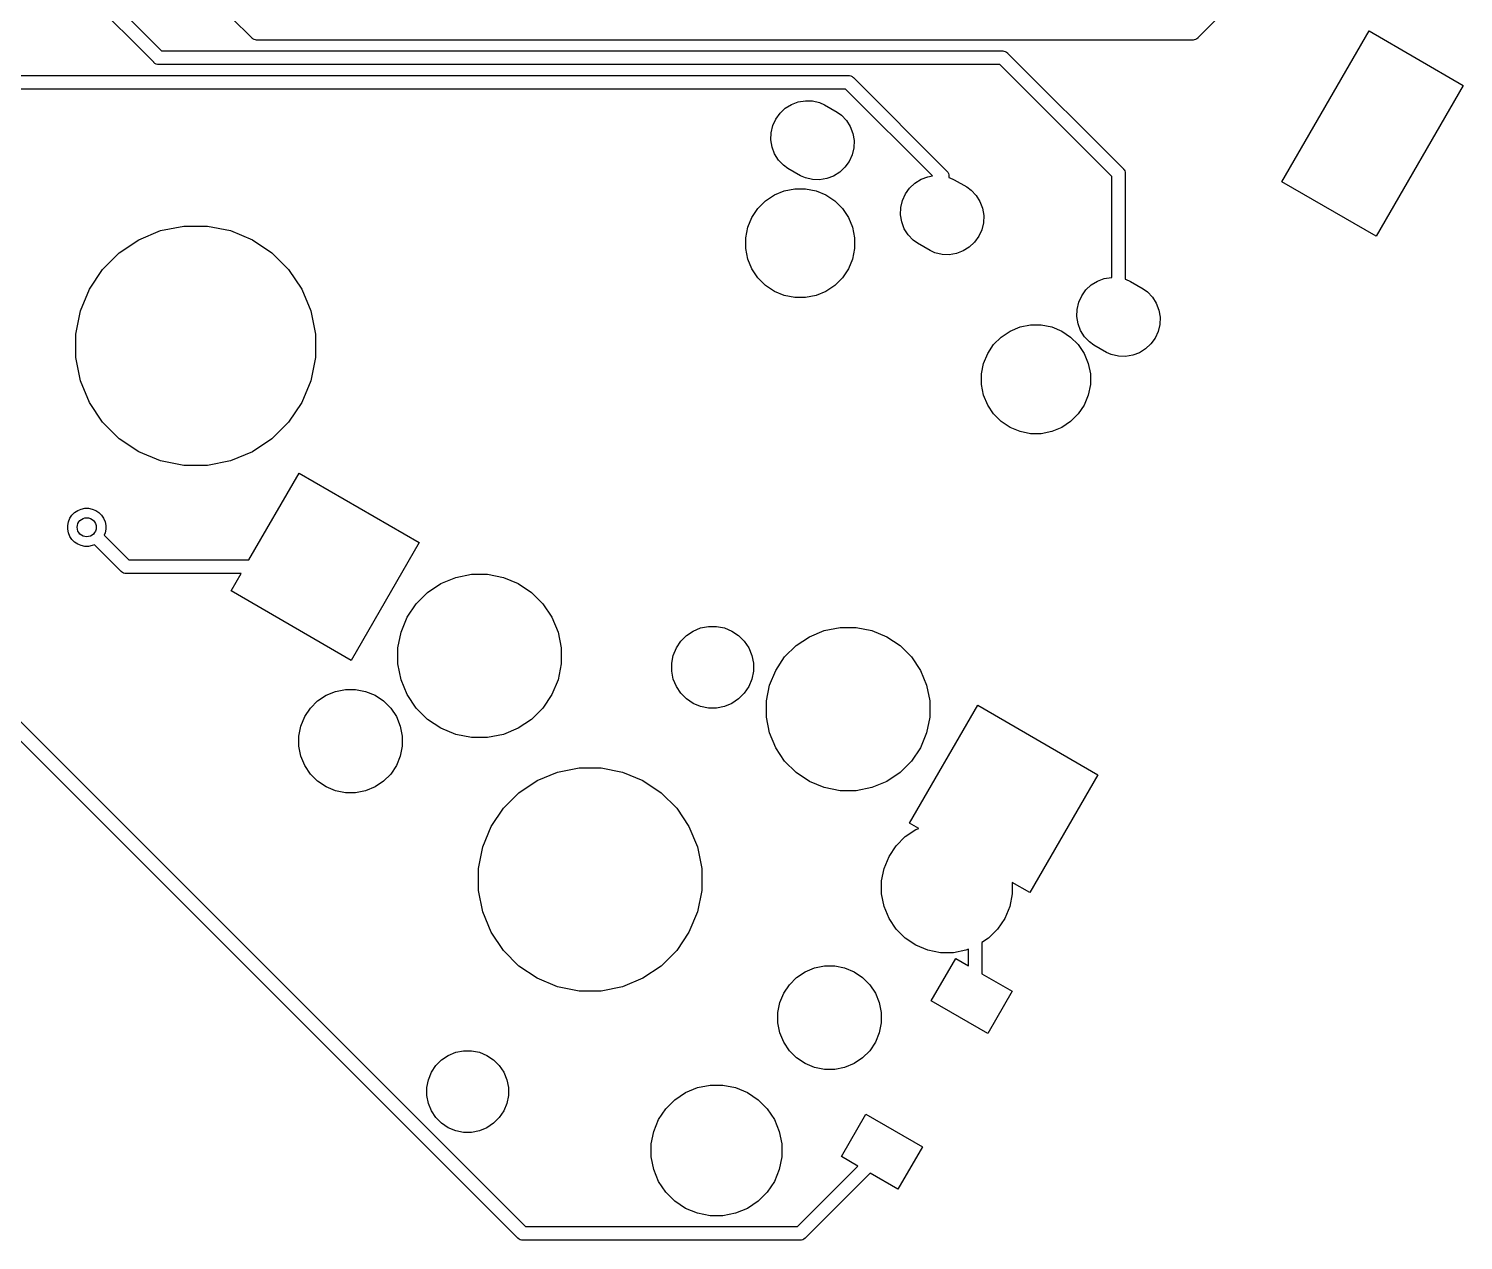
# Model space of a CAD drawing. Extents: x 70 to 347, y -163 to -55.
# Drawn here: x 315.99 to 342.34, y -163.03 to -140.78 of the extents above; entities that cross this region are included whole.
import ezdxf

# ---------------------------------------------------------------- set-up
doc = ezdxf.new("R2010")
doc.units = 0
doc.layers.add('BLACK', color=7, linetype='CONTINUOUS')

msp = doc.modelspace()

# ---------------------------------------------------------------- linework, layer by layer
at = {"layer": 'BLACK', "linetype": 'CONTINUOUS'}
for p, q in [((340.873, -137.538), (337.465, -140.945)), ((318.284, -141.395), (316.525, -139.636)), ((316.734, -139.492), (318.428, -141.186)), ((320.084, -140.945), (318.938, -139.799)), ((320.088, -140.95), (320.084, -140.945)), ((320.092, -140.954), (320.088, -140.95)), ((320.107, -140.966), (320.092, -140.954)), ((320.092, -140.954), (320.092, -140.954)), ((320.128, -140.977), (320.107, -140.966)), ((320.152, -140.984), (320.128, -140.977)), ((337.42, -140.977), (337.397, -140.984)), ((337.442, -140.966), (337.42, -140.977)), ((337.461, -140.95), (337.442, -140.966)), ((337.465, -140.945), (337.461, -140.95)), ((339.007, -143.591), (340.607, -140.82)), ((340.607, -140.82), (342.339, -141.82)), ((318.428, -141.186), (333.87, -141.186)), ((320.17, -140.986), (320.152, -140.984)), ((320.176, -140.987), (320.17, -140.986)), ((320.17, -140.986), (320.17, -140.986)), ((320.183, -140.986), (320.176, -140.987)), ((337.366, -140.986), (320.183, -140.986)), ((333.87, -141.186), (333.876, -141.186)), ((333.876, -141.186), (333.883, -141.186)), ((333.883, -141.186), (333.883, -141.186)), ((333.883, -141.186), (333.901, -141.188)), ((333.901, -141.188), (333.924, -141.195)), ((333.924, -141.195), (333.946, -141.207)), ((333.946, -141.207), (333.965, -141.222)), ((333.965, -141.222), (333.969, -141.227)), ((333.969, -141.227), (336.089, -143.347)), ((337.372, -140.987), (337.366, -140.986)), ((337.379, -140.986), (337.372, -140.987)), ((337.397, -140.984), (337.379, -140.986)), ((337.379, -140.986), (337.379, -140.986)), ((318.288, -141.4), (318.284, -141.395)), ((318.292, -141.404), (318.288, -141.4)), ((318.307, -141.416), (318.292, -141.404)), ((318.292, -141.404), (318.292, -141.404)), ((318.328, -141.427), (318.307, -141.416)), ((318.352, -141.434), (318.328, -141.427)), ((318.37, -141.436), (318.352, -141.434)), ((318.376, -141.437), (318.37, -141.436)), ((318.37, -141.436), (318.37, -141.436)), ((318.383, -141.436), (318.376, -141.437)), ((333.825, -141.436), (318.383, -141.436)), ((335.88, -143.491), (333.825, -141.436)), ((315.628, -141.636), (331.036, -141.636)), ((331.036, -141.636), (331.042, -141.636)), ((331.042, -141.636), (331.048, -141.636)), ((331.048, -141.636), (331.048, -141.636)), ((331.048, -141.636), (331.067, -141.638)), ((331.067, -141.638), (331.09, -141.645)), ((331.09, -141.645), (331.112, -141.657)), ((331.112, -141.657), (331.131, -141.672)), ((331.131, -141.672), (331.135, -141.677)), ((331.135, -141.677), (332.85, -143.392)), ((330.99, -141.886), (315.583, -141.886)), ((332.587, -143.483), (330.99, -141.886)), ((342.339, -141.82), (340.739, -144.591)), ((329.788, -142.33), (329.885, -142.239)), ((329.885, -142.239), (329.998, -142.169)), ((329.998, -142.169), (330.122, -142.122)), ((330.122, -142.122), (330.253, -142.1)), ((330.253, -142.1), (330.386, -142.105)), ((330.386, -142.105), (330.516, -142.135)), ((330.516, -142.135), (330.606, -142.176)), ((330.606, -142.176), (330.837, -142.309)), ((329.625, -142.689), (329.655, -142.559)), ((329.655, -142.559), (329.71, -142.438)), ((329.71, -142.438), (329.788, -142.33)), ((330.837, -142.309), (330.918, -142.367)), ((330.918, -142.367), (331.009, -142.464)), ((331.009, -142.464), (331.079, -142.577)), ((329.621, -142.822), (329.625, -142.689)), ((329.642, -142.953), (329.621, -142.822)), ((331.079, -142.577), (331.126, -142.702)), ((331.126, -142.702), (331.148, -142.833)), ((329.689, -143.077), (329.642, -142.953)), ((329.759, -143.19), (329.689, -143.077)), ((331.143, -142.966), (331.113, -143.095)), ((331.148, -142.833), (331.143, -142.966)), ((329.85, -143.287), (329.759, -143.19)), ((329.931, -143.345), (329.85, -143.287)), ((330.162, -143.478), (329.931, -143.345)), ((330.981, -143.324), (330.884, -143.415)), ((331.058, -143.216), (330.981, -143.324)), ((331.113, -143.095), (331.058, -143.216)), ((336.089, -143.347), (336.093, -143.351)), ((336.093, -143.351), (336.097, -143.355)), ((330.253, -143.52), (330.162, -143.478)), ((330.382, -143.55), (330.253, -143.52)), ((330.515, -143.554), (330.382, -143.55)), ((330.646, -143.532), (330.515, -143.554)), ((330.771, -143.486), (330.646, -143.532)), ((330.884, -143.415), (330.771, -143.486)), ((332.169, -143.705), (332.266, -143.614)), ((332.266, -143.614), (332.379, -143.544)), ((332.379, -143.544), (332.504, -143.497)), ((332.504, -143.497), (332.587, -143.483)), ((332.85, -143.392), (332.854, -143.396)), ((332.854, -143.396), (332.858, -143.401)), ((332.858, -143.401), (332.858, -143.401)), ((332.858, -143.401), (332.868, -143.413)), ((332.868, -143.413), (332.87, -143.415)), ((332.87, -143.415), (332.882, -143.437)), ((332.882, -143.437), (332.889, -143.46)), ((332.889, -143.46), (332.891, -143.479)), ((332.891, -143.479), (332.891, -143.479)), ((332.891, -143.479), (332.891, -143.485)), ((332.891, -143.485), (332.891, -143.491)), ((332.891, -143.491), (332.891, -143.509)), ((332.891, -143.509), (332.897, -143.51)), ((332.897, -143.51), (332.988, -143.551)), ((332.988, -143.551), (333.218, -143.684)), ((335.88, -145.346), (335.88, -143.491)), ((336.097, -143.355), (336.097, -143.355)), ((336.097, -143.355), (336.104, -143.363)), ((336.104, -143.363), (336.109, -143.37)), ((336.109, -143.37), (336.121, -143.391)), ((336.121, -143.391), (336.128, -143.415)), ((336.128, -143.415), (336.13, -143.433)), ((336.13, -143.433), (336.13, -143.433)), ((336.13, -143.433), (336.13, -143.439)), ((336.13, -143.439), (336.13, -143.446)), ((336.13, -143.446), (336.13, -145.379)), ((340.739, -144.591), (339.007, -143.591)), ((329.521, -143.941), (329.685, -143.832)), ((329.685, -143.832), (329.867, -143.756)), ((329.867, -143.756), (330.06, -143.718)), ((330.06, -143.718), (330.257, -143.718)), ((330.257, -143.718), (330.45, -143.756)), ((330.45, -143.756), (330.632, -143.832)), ((330.632, -143.832), (330.796, -143.941)), ((332.037, -143.934), (332.092, -143.813)), ((332.092, -143.813), (332.169, -143.705)), ((333.218, -143.684), (333.299, -143.742)), ((333.299, -143.742), (333.39, -143.839)), ((333.39, -143.839), (333.461, -143.952)), ((329.272, -144.244), (329.382, -144.08)), ((329.382, -144.08), (329.521, -143.941)), ((330.796, -143.941), (330.935, -144.08)), ((330.935, -144.08), (331.045, -144.244)), ((332.002, -144.197), (332.007, -144.064)), ((332.007, -144.064), (332.037, -143.934)), ((333.461, -143.952), (333.507, -144.077)), ((333.507, -144.077), (333.529, -144.208)), ((318.411, -144.487), (318.836, -144.402)), ((318.836, -144.402), (319.27, -144.402)), ((319.27, -144.402), (319.695, -144.487)), ((329.197, -144.426), (329.272, -144.244)), ((331.045, -144.244), (331.12, -144.426)), ((332.024, -144.328), (332.002, -144.197)), ((332.071, -144.452), (332.024, -144.328)), ((333.525, -144.341), (333.495, -144.47)), ((333.529, -144.208), (333.525, -144.341)), ((317.65, -144.894), (318.011, -144.653)), ((318.011, -144.653), (318.411, -144.487)), ((319.695, -144.487), (320.095, -144.653)), ((320.095, -144.653), (320.455, -144.894)), ((329.159, -144.619), (329.197, -144.426)), ((329.159, -144.816), (329.159, -144.619)), ((331.12, -144.426), (331.159, -144.619)), ((331.159, -144.619), (331.159, -144.816)), ((332.141, -144.565), (332.071, -144.452)), ((332.232, -144.662), (332.141, -144.565)), ((332.313, -144.72), (332.232, -144.662)), ((333.44, -144.591), (333.362, -144.699)), ((333.495, -144.47), (333.44, -144.591)), ((317.344, -145.2), (317.65, -144.894)), ((320.455, -144.894), (320.762, -145.2)), ((329.197, -145.01), (329.159, -144.816)), ((331.159, -144.816), (331.12, -145.01)), ((332.543, -144.853), (332.313, -144.72)), ((332.634, -144.895), (332.543, -144.853)), ((332.764, -144.925), (332.634, -144.895)), ((332.897, -144.929), (332.764, -144.925)), ((333.028, -144.907), (332.897, -144.929)), ((333.152, -144.861), (333.028, -144.907)), ((333.265, -144.79), (333.152, -144.861)), ((333.362, -144.699), (333.265, -144.79)), ((329.272, -145.191), (329.197, -145.01)), ((329.382, -145.355), (329.272, -145.191)), ((331.045, -145.191), (330.935, -145.355)), ((331.12, -145.01), (331.045, -145.191)), ((317.103, -145.56), (317.344, -145.2)), ((320.762, -145.2), (321.002, -145.56)), ((329.521, -145.495), (329.382, -145.355)), ((330.935, -145.355), (330.796, -145.495)), ((335.505, -145.484), (335.618, -145.414)), ((335.618, -145.414), (335.742, -145.367)), ((335.742, -145.367), (335.874, -145.345)), ((335.874, -145.345), (335.88, -145.346)), ((336.13, -145.379), (336.136, -145.38)), ((336.136, -145.38), (336.227, -145.421)), ((336.227, -145.421), (336.457, -145.554)), ((316.937, -145.961), (317.103, -145.56)), ((321.002, -145.56), (321.168, -145.961)), ((329.685, -145.604), (329.521, -145.495)), ((329.867, -145.679), (329.685, -145.604)), ((330.06, -145.718), (329.867, -145.679)), ((330.257, -145.718), (330.06, -145.718)), ((330.45, -145.679), (330.257, -145.718)), ((330.632, -145.604), (330.45, -145.679)), ((330.796, -145.495), (330.632, -145.604)), ((335.276, -145.804), (335.331, -145.683)), ((335.331, -145.683), (335.408, -145.575)), ((335.408, -145.575), (335.505, -145.484)), ((336.457, -145.554), (336.538, -145.612)), ((336.538, -145.612), (336.629, -145.709)), ((336.629, -145.709), (336.7, -145.822)), ((316.853, -146.386), (316.937, -145.961)), ((321.168, -145.961), (321.253, -146.386)), ((335.241, -146.067), (335.246, -145.934)), ((335.246, -145.934), (335.276, -145.804)), ((336.7, -145.822), (336.746, -145.947)), ((336.746, -145.947), (336.768, -146.078)), ((334.197, -146.256), (334.39, -146.218)), ((334.39, -146.218), (334.587, -146.218)), ((334.587, -146.218), (334.78, -146.256)), ((335.263, -146.198), (335.241, -146.067)), ((335.31, -146.322), (335.263, -146.198)), ((336.764, -146.211), (336.733, -146.34)), ((336.768, -146.078), (336.764, -146.211)), ((316.853, -146.819), (316.853, -146.386)), ((321.253, -146.386), (321.253, -146.819)), ((333.712, -146.58), (333.851, -146.441)), ((333.851, -146.441), (334.015, -146.332)), ((334.015, -146.332), (334.197, -146.256)), ((334.78, -146.256), (334.962, -146.332)), ((334.962, -146.332), (335.126, -146.441)), ((335.126, -146.441), (335.265, -146.58)), ((335.38, -146.435), (335.31, -146.322)), ((335.471, -146.532), (335.38, -146.435)), ((336.679, -146.461), (336.601, -146.569)), ((336.733, -146.34), (336.679, -146.461)), ((333.527, -146.926), (333.603, -146.744)), ((333.603, -146.744), (333.712, -146.58)), ((335.265, -146.58), (335.375, -146.744)), ((335.375, -146.744), (335.45, -146.926)), ((335.552, -146.59), (335.471, -146.532)), ((335.782, -146.723), (335.552, -146.59)), ((335.873, -146.765), (335.782, -146.723)), ((336.003, -146.795), (335.873, -146.765)), ((336.267, -146.777), (336.136, -146.799)), ((336.391, -146.731), (336.267, -146.777)), ((336.504, -146.66), (336.391, -146.731)), ((336.601, -146.569), (336.504, -146.66)), ((316.937, -147.244), (316.853, -146.819)), ((321.253, -146.819), (321.168, -147.244)), ((333.489, -147.119), (333.527, -146.926)), ((335.45, -146.926), (335.489, -147.119)), ((336.136, -146.799), (336.003, -146.795)), ((317.103, -147.645), (316.937, -147.244)), ((321.168, -147.244), (321.002, -147.645)), ((333.489, -147.316), (333.489, -147.119)), ((335.489, -147.119), (335.489, -147.316)), ((333.527, -147.51), (333.489, -147.316)), ((333.603, -147.691), (333.527, -147.51)), ((335.45, -147.51), (335.375, -147.691)), ((335.489, -147.316), (335.45, -147.51)), ((317.344, -148.005), (317.103, -147.645)), ((321.002, -147.645), (320.762, -148.005)), ((333.712, -147.855), (333.603, -147.691)), ((335.375, -147.691), (335.265, -147.855)), ((317.65, -148.311), (317.344, -148.005)), ((320.762, -148.005), (320.455, -148.311)), ((333.851, -147.995), (333.712, -147.855)), ((334.015, -148.104), (333.851, -147.995)), ((335.126, -147.995), (334.962, -148.104)), ((335.265, -147.855), (335.126, -147.995)), ((318.011, -148.552), (317.65, -148.311)), ((320.455, -148.311), (320.095, -148.552)), ((334.197, -148.179), (334.015, -148.104)), ((334.39, -148.218), (334.197, -148.179)), ((334.587, -148.218), (334.39, -148.218)), ((334.78, -148.179), (334.587, -148.218)), ((334.962, -148.104), (334.78, -148.179)), ((318.411, -148.718), (318.011, -148.552)), ((320.095, -148.552), (319.695, -148.718)), ((318.836, -148.802), (318.411, -148.718)), ((319.27, -148.802), (318.836, -148.802)), ((319.695, -148.718), (319.27, -148.802)), ((320.033, -150.536), (320.954, -148.941)), ((320.954, -148.941), (323.162, -150.216)), ((316.781, -149.713), (316.829, -149.664)), ((316.829, -149.664), (316.887, -149.626)), ((316.887, -149.626), (316.951, -149.6)), ((316.951, -149.6), (317.018, -149.586)), ((317.018, -149.586), (317.087, -149.586)), ((317.087, -149.586), (317.155, -149.6)), ((317.155, -149.6), (317.218, -149.626)), ((317.218, -149.626), (317.276, -149.664)), ((317.276, -149.664), (317.324, -149.713)), ((316.703, -149.902), (316.716, -149.834)), ((316.703, -149.971), (316.703, -149.902)), ((316.716, -149.834), (316.742, -149.77)), ((316.742, -149.77), (316.781, -149.713)), ((317.324, -149.713), (317.363, -149.77)), ((317.363, -149.77), (317.389, -149.834)), ((317.389, -149.834), (317.403, -149.902)), ((317.403, -149.902), (317.403, -149.971)), ((316.716, -150.038), (316.703, -149.971)), ((316.742, -150.102), (316.716, -150.038)), ((316.781, -150.159), (316.742, -150.102)), ((316.829, -150.208), (316.781, -150.159)), ((317.389, -150.038), (317.372, -150.079)), ((317.372, -150.079), (317.829, -150.536)), ((317.403, -149.971), (317.389, -150.038)), ((316.887, -150.246), (316.829, -150.208)), ((316.951, -150.273), (316.887, -150.246)), ((317.018, -150.286), (316.951, -150.273)), ((317.087, -150.286), (317.018, -150.286)), ((317.155, -150.273), (317.087, -150.286)), ((317.195, -150.256), (317.155, -150.273)), ((317.685, -150.745), (317.195, -150.256)), ((323.162, -150.216), (321.912, -152.381)), ((317.829, -150.536), (320.033, -150.536)), ((317.689, -150.75), (317.685, -150.745)), ((317.694, -150.754), (317.689, -150.75)), ((317.708, -150.766), (317.694, -150.754)), ((317.694, -150.754), (317.694, -150.754)), ((317.727, -150.776), (317.708, -150.766)), ((317.73, -150.777), (317.727, -150.776)), ((317.753, -150.784), (317.73, -150.777)), ((317.771, -150.786), (317.753, -150.784)), ((317.778, -150.787), (317.771, -150.786)), ((317.771, -150.786), (317.771, -150.786)), ((317.784, -150.786), (317.778, -150.787)), ((319.888, -150.786), (317.784, -150.786)), ((319.704, -151.106), (319.888, -150.786)), ((323.313, -151.134), (323.559, -150.969)), ((323.559, -150.969), (323.832, -150.856)), ((323.832, -150.856), (324.121, -150.799)), ((324.121, -150.799), (324.417, -150.799)), ((324.417, -150.799), (324.707, -150.856)), ((324.707, -150.856), (324.98, -150.969)), ((324.98, -150.969), (325.225, -151.134)), ((321.912, -152.381), (319.704, -151.106)), ((323.104, -151.343), (323.313, -151.134)), ((325.225, -151.134), (325.434, -151.343)), ((322.94, -151.588), (323.104, -151.343)), ((325.434, -151.343), (325.598, -151.588)), ((322.827, -151.861), (322.94, -151.588)), ((325.598, -151.588), (325.711, -151.861)), ((328.193, -151.842), (328.33, -151.785)), ((328.33, -151.785), (328.475, -151.756)), ((328.475, -151.756), (328.623, -151.756)), ((328.623, -151.756), (328.767, -151.785)), ((328.767, -151.785), (328.904, -151.842)), ((330.601, -151.832), (330.891, -151.774)), ((330.891, -151.774), (331.186, -151.774)), ((331.186, -151.774), (331.476, -151.832)), ((322.769, -152.151), (322.827, -151.861)), ((325.711, -151.861), (325.769, -152.151)), ((327.884, -152.151), (327.966, -152.028)), ((327.966, -152.028), (328.071, -151.924)), ((328.071, -151.924), (328.193, -151.842)), ((328.904, -151.842), (329.027, -151.924)), ((329.027, -151.924), (329.131, -152.028)), ((329.131, -152.028), (329.213, -152.151)), ((330.082, -152.109), (330.328, -151.945)), ((330.328, -151.945), (330.601, -151.832)), ((331.476, -151.832), (331.749, -151.945)), ((331.749, -151.945), (331.995, -152.109)), ((322.769, -152.446), (322.769, -152.151)), ((325.769, -152.151), (325.769, -152.446)), ((327.799, -152.432), (327.828, -152.288)), ((327.828, -152.288), (327.884, -152.151)), ((329.213, -152.151), (329.27, -152.288)), ((329.27, -152.288), (329.299, -152.432)), ((329.873, -152.318), (330.082, -152.109)), ((331.995, -152.109), (332.204, -152.318)), ((322.827, -152.736), (322.769, -152.446)), ((325.769, -152.446), (325.711, -152.736)), ((327.799, -152.58), (327.799, -152.432)), ((329.299, -152.432), (329.299, -152.58)), ((329.596, -152.836), (329.709, -152.564)), ((329.709, -152.564), (329.873, -152.318)), ((332.204, -152.318), (332.368, -152.564)), ((332.368, -152.564), (332.481, -152.836)), ((322.94, -153.009), (322.827, -152.736)), ((325.711, -152.736), (325.598, -153.009)), ((327.828, -152.725), (327.799, -152.58)), ((327.884, -152.862), (327.828, -152.725)), ((329.27, -152.725), (329.213, -152.862)), ((329.299, -152.58), (329.27, -152.725)), ((329.538, -153.126), (329.596, -152.836)), ((332.481, -152.836), (332.538, -153.126)), ((321.294, -153.126), (321.449, -153.022)), ((321.449, -153.022), (321.622, -152.95)), ((321.622, -152.95), (321.806, -152.913)), ((321.806, -152.913), (321.993, -152.913)), ((321.993, -152.913), (322.176, -152.95)), ((322.176, -152.95), (322.349, -153.022)), ((322.349, -153.022), (322.505, -153.126)), ((323.104, -153.255), (322.94, -153.009)), ((325.598, -153.009), (325.434, -153.255)), ((327.966, -152.984), (327.884, -152.862)), ((328.071, -153.089), (327.966, -152.984)), ((328.193, -153.171), (328.071, -153.089)), ((329.027, -153.089), (328.904, -153.171)), ((329.131, -152.984), (329.027, -153.089)), ((329.213, -152.862), (329.131, -152.984)), ((321.057, -153.413), (321.161, -153.258)), ((321.161, -153.258), (321.294, -153.126)), ((322.505, -153.126), (322.637, -153.258)), ((322.637, -153.258), (322.741, -153.413)), ((323.313, -153.464), (323.104, -153.255)), ((325.434, -153.255), (325.225, -153.464)), ((328.33, -153.227), (328.193, -153.171)), ((328.475, -153.256), (328.33, -153.227)), ((328.623, -153.256), (328.475, -153.256)), ((328.767, -153.227), (328.623, -153.256)), ((328.904, -153.171), (328.767, -153.227)), ((329.538, -153.422), (329.538, -153.126)), ((332.169, -155.37), (333.419, -153.205)), ((332.538, -153.126), (332.538, -153.422)), ((333.419, -153.205), (335.627, -154.48)), ((324.971, -162.99), (315.573, -153.592)), ((315.782, -153.448), (325.115, -162.781)), ((320.949, -153.77), (320.986, -153.586)), ((320.986, -153.586), (321.057, -153.413)), ((322.741, -153.413), (322.813, -153.586)), ((322.813, -153.586), (322.849, -153.77)), ((323.559, -153.628), (323.313, -153.464)), ((323.832, -153.741), (323.559, -153.628)), ((324.98, -153.628), (324.707, -153.741)), ((325.225, -153.464), (324.98, -153.628)), ((329.596, -153.712), (329.538, -153.422)), ((332.538, -153.422), (332.481, -153.712)), ((320.949, -153.957), (320.949, -153.77)), ((322.849, -153.77), (322.849, -153.957)), ((324.121, -153.799), (323.832, -153.741)), ((324.417, -153.799), (324.121, -153.799)), ((324.707, -153.741), (324.417, -153.799)), ((329.709, -153.985), (329.596, -153.712)), ((332.481, -153.712), (332.368, -153.985)), ((320.986, -154.141), (320.949, -153.957)), ((321.057, -154.313), (320.986, -154.141)), ((322.813, -154.141), (322.741, -154.313)), ((322.849, -153.957), (322.813, -154.141)), ((329.873, -154.23), (329.709, -153.985)), ((332.368, -153.985), (332.204, -154.23)), ((321.161, -154.469), (321.057, -154.313)), ((322.741, -154.313), (322.637, -154.469)), ((325.701, -154.432), (326.097, -154.353)), ((326.097, -154.353), (326.501, -154.353)), ((326.501, -154.353), (326.897, -154.432)), ((330.082, -154.439), (329.873, -154.23)), ((332.204, -154.23), (331.995, -154.439)), ((321.294, -154.601), (321.161, -154.469)), ((321.449, -154.705), (321.294, -154.601)), ((322.505, -154.601), (322.349, -154.705)), ((322.637, -154.469), (322.505, -154.601)), ((324.992, -154.811), (325.328, -154.587)), ((325.328, -154.587), (325.701, -154.432)), ((326.897, -154.432), (327.27, -154.587)), ((327.27, -154.587), (327.605, -154.811)), ((330.328, -154.603), (330.082, -154.439)), ((330.601, -154.716), (330.328, -154.603)), ((331.749, -154.603), (331.476, -154.716)), ((331.995, -154.439), (331.749, -154.603)), ((335.627, -154.48), (334.377, -156.645)), ((321.622, -154.777), (321.449, -154.705)), ((321.806, -154.813), (321.622, -154.777)), ((321.993, -154.813), (321.806, -154.813)), ((322.176, -154.777), (321.993, -154.813)), ((322.349, -154.705), (322.176, -154.777)), ((324.706, -155.097), (324.992, -154.811)), ((327.605, -154.811), (327.891, -155.097)), ((330.891, -154.774), (330.601, -154.716)), ((331.186, -154.774), (330.891, -154.774)), ((331.476, -154.716), (331.186, -154.774)), ((324.482, -155.432), (324.706, -155.097)), ((327.891, -155.097), (328.115, -155.432)), ((324.327, -155.805), (324.482, -155.432)), ((328.115, -155.432), (328.27, -155.805)), ((332.335, -155.466), (332.169, -155.37)), ((332.285, -155.487), (332.335, -155.466)), ((331.921, -155.785), (332.088, -155.618)), ((332.088, -155.618), (332.285, -155.487)), ((324.249, -156.202), (324.327, -155.805)), ((328.27, -155.805), (328.349, -156.202)), ((331.699, -156.2), (331.79, -155.982)), ((331.79, -155.982), (331.921, -155.785)), ((324.249, -156.605), (324.249, -156.202)), ((328.349, -156.202), (328.349, -156.605)), ((331.653, -156.432), (331.699, -156.2)), ((331.653, -156.669), (331.653, -156.432)), ((334.377, -156.645), (334.053, -156.458)), ((334.053, -156.458), (334.053, -156.669)), ((324.327, -157.001), (324.249, -156.605)), ((328.349, -156.605), (328.27, -157.001)), ((331.699, -156.9), (331.653, -156.669)), ((334.053, -156.669), (334.007, -156.9)), ((324.482, -157.374), (324.327, -157.001)), ((328.27, -157.001), (328.115, -157.374)), ((331.79, -157.119), (331.699, -156.9)), ((334.007, -156.9), (333.917, -157.119)), ((331.921, -157.315), (331.79, -157.119)), ((332.088, -157.483), (331.921, -157.315)), ((333.785, -157.315), (333.618, -157.483)), ((333.917, -157.119), (333.785, -157.315)), ((324.706, -157.71), (324.482, -157.374)), ((328.115, -157.374), (327.891, -157.71)), ((332.285, -157.614), (332.088, -157.483)), ((333.618, -157.483), (333.498, -157.563)), ((333.498, -157.563), (333.498, -158.135)), ((324.992, -157.996), (324.706, -157.71)), ((327.891, -157.71), (327.605, -157.996)), ((332.503, -157.704), (332.285, -157.614)), ((332.735, -157.75), (332.503, -157.704)), ((332.972, -157.75), (332.735, -157.75)), ((333.203, -157.704), (332.972, -157.75)), ((333.248, -157.686), (333.203, -157.704)), ((333.248, -157.991), (333.248, -157.686)), ((325.328, -158.22), (324.992, -157.996)), ((327.605, -157.996), (327.27, -158.22)), ((330.092, -158.206), (330.248, -158.102)), ((330.248, -158.102), (330.421, -158.03)), ((330.421, -158.03), (330.605, -157.993)), ((330.605, -157.993), (330.792, -157.993)), ((330.792, -157.993), (330.975, -158.03)), ((330.975, -158.03), (331.148, -158.102)), ((331.148, -158.102), (331.304, -158.206)), ((332.566, -158.636), (333.016, -157.857)), ((333.016, -157.857), (333.248, -157.991)), ((325.701, -158.375), (325.328, -158.22)), ((326.097, -158.453), (325.701, -158.375)), ((326.897, -158.375), (326.501, -158.453)), ((327.27, -158.22), (326.897, -158.375)), ((329.856, -158.493), (329.96, -158.338)), ((329.96, -158.338), (330.092, -158.206)), ((331.304, -158.206), (331.436, -158.338)), ((331.436, -158.338), (331.54, -158.493)), ((333.498, -158.135), (334.055, -158.457)), ((326.501, -158.453), (326.097, -158.453)), ((329.785, -158.666), (329.856, -158.493)), ((331.54, -158.493), (331.612, -158.666)), ((333.605, -159.236), (332.566, -158.636)), ((334.055, -158.457), (333.605, -159.236)), ((329.748, -158.85), (329.785, -158.666)), ((329.748, -159.037), (329.748, -158.85)), ((331.612, -158.666), (331.648, -158.85)), ((331.648, -158.85), (331.648, -159.037)), ((329.785, -159.221), (329.748, -159.037)), ((331.648, -159.037), (331.612, -159.221)), ((329.856, -159.393), (329.785, -159.221)), ((329.96, -159.549), (329.856, -159.393)), ((331.54, -159.393), (331.436, -159.549)), ((331.612, -159.221), (331.54, -159.393)), ((323.571, -159.718), (323.693, -159.636)), ((323.693, -159.636), (323.83, -159.579)), ((323.83, -159.579), (323.975, -159.551)), ((323.975, -159.551), (324.123, -159.551)), ((324.123, -159.551), (324.267, -159.579)), ((324.267, -159.579), (324.404, -159.636)), ((324.404, -159.636), (324.527, -159.718)), ((330.092, -159.681), (329.96, -159.549)), ((330.248, -159.785), (330.092, -159.681)), ((331.304, -159.681), (331.148, -159.785)), ((331.436, -159.549), (331.304, -159.681)), ((323.328, -160.082), (323.384, -159.945)), ((323.384, -159.945), (323.466, -159.822)), ((323.466, -159.822), (323.571, -159.718)), ((324.527, -159.718), (324.631, -159.822)), ((324.631, -159.822), (324.713, -159.945)), ((324.713, -159.945), (324.77, -160.082)), ((330.421, -159.857), (330.248, -159.785)), ((330.605, -159.893), (330.421, -159.857)), ((330.792, -159.893), (330.605, -159.893)), ((330.975, -159.857), (330.792, -159.893)), ((331.148, -159.785), (330.975, -159.857)), ((323.299, -160.227), (323.328, -160.082)), ((324.77, -160.082), (324.799, -160.227)), ((328.271, -160.228), (328.503, -160.181)), ((328.503, -160.181), (328.739, -160.181)), ((328.739, -160.181), (328.971, -160.228)), ((323.299, -160.374), (323.299, -160.227)), ((323.328, -160.519), (323.299, -160.374)), ((324.799, -160.374), (324.77, -160.519)), ((324.799, -160.227), (324.799, -160.374)), ((327.689, -160.616), (327.856, -160.449)), ((327.856, -160.449), (328.052, -160.318)), ((328.052, -160.318), (328.271, -160.228)), ((328.971, -160.228), (329.189, -160.318)), ((329.189, -160.318), (329.386, -160.449)), ((329.386, -160.449), (329.553, -160.616)), ((323.384, -160.656), (323.328, -160.519)), ((323.466, -160.779), (323.384, -160.656)), ((324.713, -160.656), (324.631, -160.779)), ((324.77, -160.519), (324.713, -160.656)), ((327.557, -160.813), (327.689, -160.616)), ((329.553, -160.616), (329.684, -160.813)), ((330.916, -161.494), (331.366, -160.715)), ((331.366, -160.715), (332.405, -161.315)), ((323.571, -160.883), (323.466, -160.779)), ((323.693, -160.965), (323.571, -160.883)), ((323.83, -161.022), (323.693, -160.965)), ((324.404, -160.965), (324.267, -161.022)), ((324.527, -160.883), (324.404, -160.965)), ((324.631, -160.779), (324.527, -160.883)), ((327.467, -161.031), (327.557, -160.813)), ((329.684, -160.813), (329.775, -161.031)), ((323.975, -161.051), (323.83, -161.022)), ((324.123, -161.051), (323.975, -161.051)), ((324.267, -161.022), (324.123, -161.051)), ((327.421, -161.263), (327.467, -161.031)), ((327.421, -161.5), (327.421, -161.263)), ((329.775, -161.031), (329.821, -161.263)), ((329.821, -161.263), (329.821, -161.5)), ((327.467, -161.731), (327.421, -161.5)), ((329.821, -161.5), (329.775, -161.731)), ((331.219, -161.669), (330.916, -161.494)), ((332.405, -161.315), (331.955, -162.094)), ((327.557, -161.95), (327.467, -161.731)), ((329.775, -161.731), (329.684, -161.95)), ((330.106, -162.781), (331.219, -161.669)), ((331.443, -161.798), (330.251, -162.99)), ((331.955, -162.094), (331.443, -161.798)), ((327.689, -162.146), (327.557, -161.95)), ((329.684, -161.95), (329.553, -162.146)), ((327.856, -162.314), (327.689, -162.146)), ((328.052, -162.445), (327.856, -162.314)), ((329.386, -162.314), (329.189, -162.445)), ((329.553, -162.146), (329.386, -162.314)), ((328.271, -162.535), (328.052, -162.445)), ((328.503, -162.581), (328.271, -162.535)), ((328.739, -162.581), (328.503, -162.581)), ((328.971, -162.535), (328.739, -162.581)), ((329.189, -162.445), (328.971, -162.535)), ((325.115, -162.781), (330.106, -162.781)), ((324.975, -162.995), (324.971, -162.99)), ((324.979, -162.999), (324.975, -162.995)), ((324.994, -163.011), (324.979, -162.999)), ((325.015, -163.022), (324.994, -163.011)), ((325.039, -163.03), (325.015, -163.022)), ((325.057, -163.031), (325.039, -163.03)), ((325.064, -163.032), (325.057, -163.031)), ((325.057, -163.031), (325.057, -163.031)), ((325.07, -163.031), (325.064, -163.032)), ((330.152, -163.031), (325.07, -163.031)), ((330.158, -163.032), (330.152, -163.031)), ((330.164, -163.031), (330.158, -163.032)), ((330.183, -163.03), (330.164, -163.031)), ((330.164, -163.031), (330.164, -163.031)), ((330.206, -163.022), (330.183, -163.03)), ((330.228, -163.011), (330.206, -163.022)), ((330.247, -162.995), (330.228, -163.011)), ((330.251, -162.99), (330.247, -162.995))]:
    msp.add_line(p, q, dxfattribs=at)
at = {"layer": 'BLACK'}
msp.add_circle((317.053, -149.936), 0.175, dxfattribs=at)

doc.saveas('drawing.dxf')
